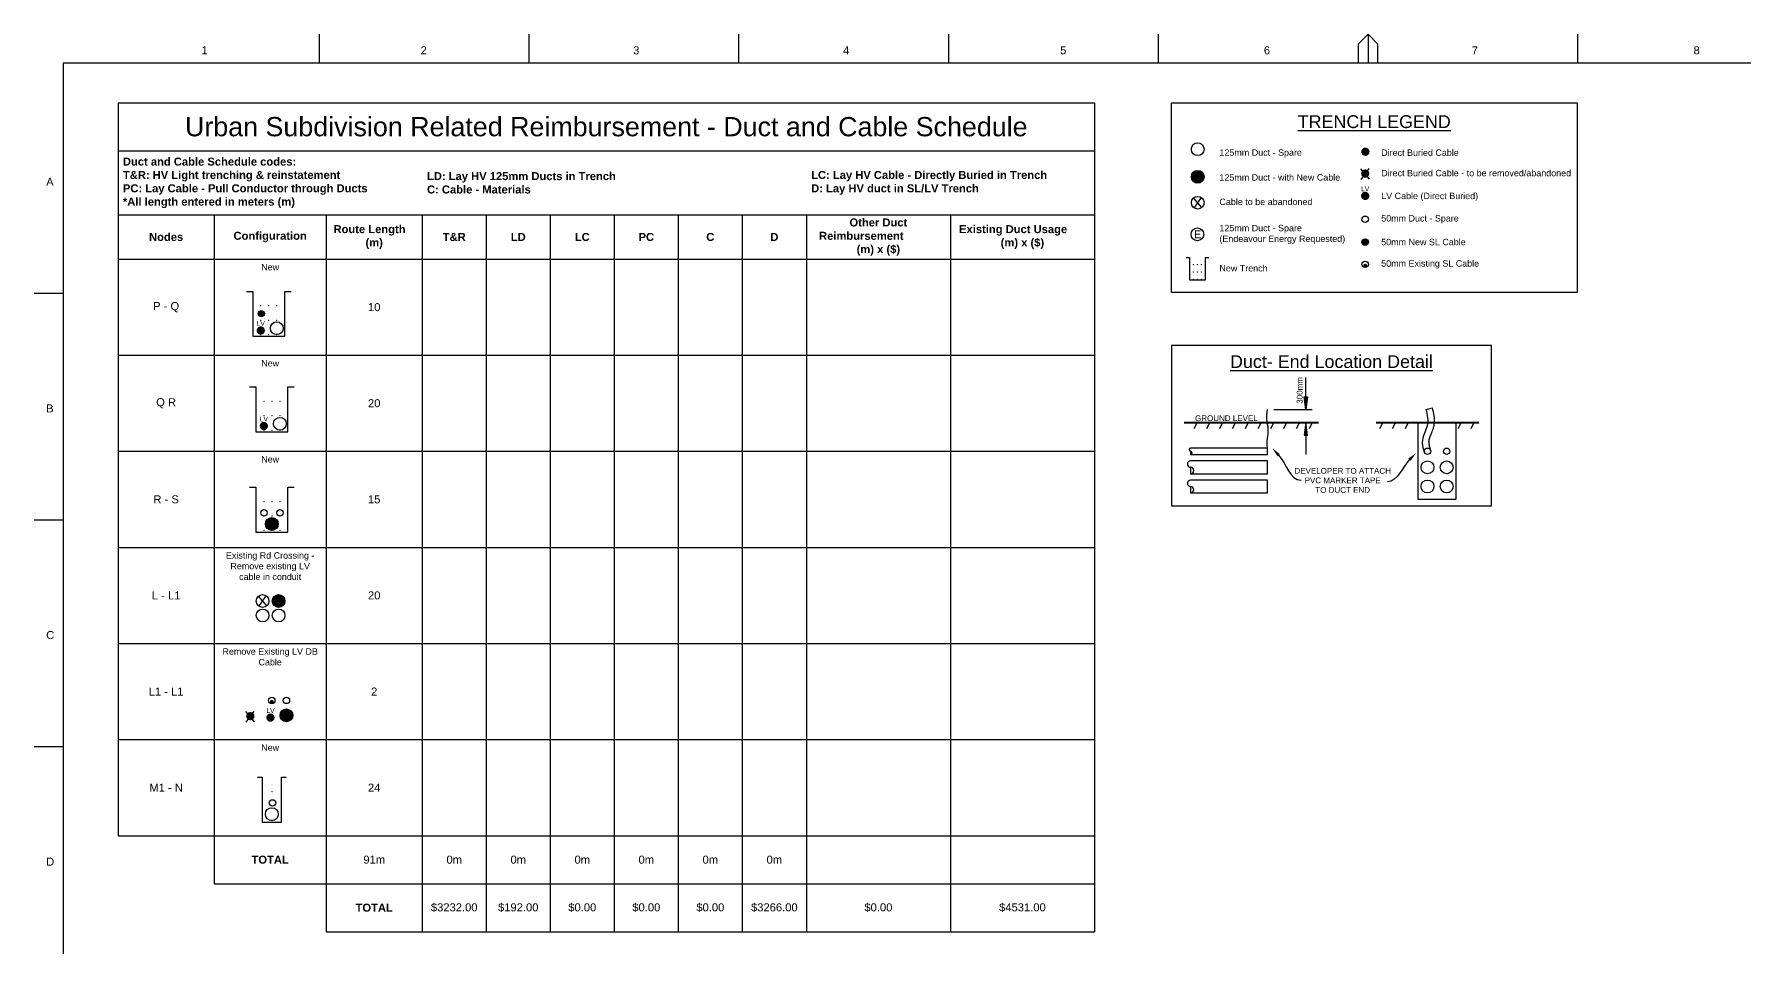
# Paper-space layout '3' of a CAD drawing. Header units: metres, sheet in millimetres. Extents: x -9 to 824, y -9 to 577.
# Drawn here: x -9 to 525, y 292 to 577 of the extents above; entities that cross this region are included whole.
import ezdxf
from ezdxf import colors
from ezdxf.entities.mleader import LeaderData, LeaderLine
from ezdxf.enums import TextEntityAlignment as Align
from ezdxf.math import Vec2, Vec3

# ---------------------------------------------------------------- set-up
doc = ezdxf.new("R2010")
doc.units = ezdxf.units.M
doc.layers.get('0').update_dxf_attribs({"color": 6})
doc.layers.add('_User Miscellaneous10', color=252, linetype='Continuous', lineweight=13, transparency=0.5)
doc.layers.add('Equip_SP_SL_EXT', color=7, linetype='Continuous')
doc.layers.add('Notes', color=7, linetype='Continuous')
doc.styles.add('ARIAL', font='arial.ttf', dxfattribs={"height": 2})
doc.styles.get("Standard").update_dxf_attribs({"font": 'arial.ttf'})

# ---------------------------------------------------------------- blocks, each defined once
blk = doc.blocks.new('A1_FRAME_TITLE')
at = {"layer": 'Notes'}
for p, q in [((89.14, 574.39), (89.14, 583.39)), ((154.65, 574.39), (154.65, 583.39)), ((220.16, 574.39), (220.16, 583.39)), ((285.67, 574.39), (285.67, 583.39)), ((351.17, 574.39), (351.17, 583.39)), ((413.68, 580.39), (416.68, 583.39)), ((416.68, 583.39), (416.68, 574.39)), ((416.68, 583.39), (419.68, 580.39)), ((482.19, 574.39), (482.19, 583.39)), ((413.68, 574.39), (413.68, 580.39)), ((419.68, 580.39), (419.68, 574.39)), ((9, 574.39), (9, 5.97)), ((9, 502.43), (0, 502.43)), ((8.99, 431.68), (0, 431.68)), ((8.99, 360.93), (0, 360.93))]:
    blk.add_line(p, q, dxfattribs=at)
at = {"layer": 'Notes', "flags": 128}
for points in [[(149.5, 574.39), (9, 574.39)], [(824.37, 574.39), (149.5, 574.39)]]:
    blk.add_lwpolyline(points, dxfattribs=at)
at = {"layer": 'Notes', "style": 'ARIAL'}
for s, p in [('1', (52.24, 577.12)), ('2', (120.7, 577.12)), ('3', (187.09, 577.12)), ('4', (252.67, 577.12)), ('5', (320.5, 577.12)), ('6', (384.13, 577.12)), ('7', (449.08, 577.12)), ('8', (518.36, 577.12)), ('A', (3.74, 536.06)), ('B', (3.74, 465.31)), ('C', (3.74, 394.56)), ('D', (3.74, 323.81))]:
    blk.add_text(s, height=2.5, dxfattribs=at).set_placement(p)
at = {"layer": 'Notes', "style": 'ARIAL', "flags": 8}
blk.add_attdef('VERSION_NO', text='', height=1.5, rotation=90, dxfattribs=at).set_placement((281.75, 40.04), align=Align.MIDDLE_CENTER)
at = {"layer": 'Notes', "style": 'ARIAL'}
for tag, p in [('CAP_NO', (496.37, 44.97)), ('IE_NUM', (496.37, 38.97)), ('REF_1', (341.87, 32.97)), ('GEN_WO', (427.37, 32.97)), ('HV_SWITCH', (496.37, 32.97)), ('REF_2', (341.87, 26.97)), ('OH_WO', (427.37, 26.97)), ('UBD_REF', (496.37, 26.97)), ('REF_3', (341.87, 20.97)), ('UG_WO', (427.37, 20.97)), ('GIS_MAP_No', (496.37, 20.97)), ('REF_4', (341.87, 14.97)), ('SUB_WO', (427.37, 14.97)), ('HV_OP_DIAG', (496.37, 14.97)), ('LGA', (496.37, 8.97))]:
    blk.add_attdef(tag, text='', height=2.5, dxfattribs=at).set_placement(p, align=Align.MIDDLE_LEFT)
for tag, height, p in [('T1', 4, (679.37, 41.13)), ('REF_No_1', 2.5, (326.87, 32.97)), ('T2', 4, (679.37, 35.13)), ('REF_No_2', 2.5, (326.87, 26.97)), ('DRAWN', 2.5, (561.87, 25.97)), ('T3', 4, (679.37, 29.13)), ('REF_No_3', 2.5, (326.87, 20.97)), ('T4', 4, (679.37, 23.13)), ('NUM', 8, (791.37, 20.97)), ('REV', 8, (819.37, 20.97)), ('REF_No_4', 2.5, (326.87, 14.97)), ('DATE', 2.5, (561.87, 17.97)), ('T5', 4, (679.37, 17.13)), ('CHD', 2.5, (561.87, 9.97)), ('DESIGN', 2.5, (601.87, 9.97)), ('T6', 4, (679.37, 11.13)), ('NS', 2.5, (789.8, 8.94)), ('SHTS', 2.5, (804.81, 8.95))]:
    blk.add_attdef(tag, text='', height=height, dxfattribs=at).set_placement(p, align=Align.MIDDLE_CENTER)
blk.add_attdef('scale', text='', height=2.5, dxfattribs=at).set_placement((560.29, 33.27), align=Align.CENTER)
blk.add_attdef('ExportID', (9.08, 2.39), '', height=2.5, dxfattribs=at)
at = {"layer": 'Notes', "style": 'ARIAL', "flags": 1}
for tag, p, height in [('ProjectType', (14.17, -26.8), 2.5), ('ProjectNumber', (23.56, -26.82), 0.1), ('DrawingNumber', (35.51, -26.8), 0.1), ('ExportDate', (60.28, -26.79), 2.5), ('ExportUserName', (69.15, -26.8), 2.5), ('DesignerCompanyName', (81.48, -26.79), 2.5), ('ExportAreaOfInterest', (97.1, -26.81), 2.5), ('GIS_SUCCESS', (112, -26.78), 2.5), ('CAD_SUCCESS', (121.79, -26.78), 2.5), ('DEPOTCODE', (132.11, -26.88), 2.5), ('ExportCategories', (140.08, -26.8), 2.5), ('Comments', (154.38, -26.88), 2.5), ('ProjectDescription', (47.56, -26.83), 0.1)]:
    blk.add_attdef(tag, p, '', height=height, dxfattribs=at)
blk = doc.blocks.new('*U219')
h = blk.add_hatch(color=5)
h.dxf.hatch_style = 1
h.paths.add_polyline_path([(1.3, 1.3, 1), (-1.3, 1.3, 1)])
at = {"color": 1, "insert": (0, 3.5), "char_height": 1.5, "width": 1.4, "attachment_point": 5}
blk.add_mtext('{\\C5;LV}', dxfattribs=at)
blk = doc.blocks.new('*U220')
blk.add_circle((0, 1), 1)
blk = doc.blocks.new('*U221')
h = blk.add_hatch(color=4)
h.dxf.hatch_style = 1
h.paths.add_polyline_path([(1, 1, 1), (-1, 1, 1)])
blk.add_circle((0, 1), 1)
blk = doc.blocks.new('*U222')
blk.add_circle((0, 2), 2)
blk = doc.blocks.new('*U262')
at = {"flags": 128}
blk.add_lwpolyline([(-7, 14), (-5, 14), (-5, 0), (5, 0), (5, 14), (7, 14)], dxfattribs=at)
at = {"layer": '_User Miscellaneous10'}
for p in [(-2.5, 9.5), (0, 9.5), (2.5, 9.5), (-2.5, 5), (-2.5, 0.5), (0, 5), (0, 0.5), (2.5, 5), (2.5, 0.5)]:
    blk.add_point(p, dxfattribs=at)
blk = doc.blocks.new('*U223')
h = blk.add_hatch(color=5)
h.dxf.hatch_style = 1
h.paths.add_polyline_path([(2, 2, 1), (-2, 2, 1)])
blk.add_circle((0, 2), 2)
blk = doc.blocks.new('*U303')
h = blk.add_hatch(color=256)
h.dxf.hatch_style = 1
h.paths.add_polyline_path([(1.3, 1.3, 1), (-1.3, 1.3, 1)])
blk = doc.blocks.new('*U224')
h = blk.add_hatch(color=4)
h.dxf.hatch_style = 1
h.paths.add_polyline_path([(0.6, 0.6, 1), (-0.6, 0.6, 1)])
blk.add_circle((0, 1), 1)
blk = doc.blocks.new('*U363')
at = {"flags": 128}
blk.add_lwpolyline([(-4.5, 14), (-3, 14), (-3, 0), (3, 0), (3, 14), (4.5, 14)], dxfattribs=at)
at = {"layer": '_User Miscellaneous10'}
for p in [(0, 9.5), (0, 5), (0, 0.5)]:
    blk.add_point(p, dxfattribs=at)
blk = doc.blocks.new('*U361')
blk.add_circle((0, 2), 2)
at = {"insert": (0, 2), "char_height": 2.5, "attachment_point": 5, "line_spacing_factor": 0.8}
blk.add_mtext('{\\T0.9;E}', dxfattribs=at)
blk = doc.blocks.new('*T369')
at = {"layer": 'Notes', "color": 0, "linetype": 'ByBlock', "lineweight": -2, "transparency": 16777216}
for p, q in [((0, 0), (305, 0)), ((0, 0), (0, -228.82)), ((305, 0), (305, -258.82)), ((0, -15), (305, -15)), ((0, -35), (305, -35)), ((30, -35), (30, -243.82)), ((65, -35), (65, -258.82)), ((95, -35), (95, -258.82)), ((115, -35), (115, -258.82)), ((135, -35), (135, -258.82)), ((155, -35), (155, -258.82)), ((175, -35), (175, -258.82)), ((195, -35), (195, -258.82)), ((215, -35), (215, -258.82)), ((260, -35), (260, -258.82)), ((0, -48.82), (305, -48.82)), ((0, -78.82), (305, -78.82)), ((0, -108.82), (305, -108.82)), ((0, -138.82), (305, -138.82)), ((0, -168.82), (305, -168.82)), ((0, -198.82), (305, -198.82)), ((0, -228.82), (305, -228.82)), ((30, -243.82), (305, -243.82)), ((65, -258.82), (305, -258.82))]:
    blk.add_line(p, q, dxfattribs=at)
at = {"layer": 'Notes', "color": 0, "lineweight": 35, "transparency": 16777216}
for s, insert, char_height, width, attachment_point in [('Urban Subdivision Related Reimbursement - Duct and Cable Schedule', (152.5, -7.5), 6, 302, 5), ('{\\fArial|b1|i0|c0|p34;Duct and Cable Schedule codes:\\PT&R: HV Light trenching & reinstatement\\PPC: Lay Cable - Pull Conductor through Ducts\\P*All length entered in meters (m)}', (1.5, -25), 2.5, 92, 4), ('{\\fArial|b1|i0|c0|p34;LC: Lay HV Cable - Directly Buried in Trench\\PD: Lay HV duct in SL/LV Trench}', (216.5, -25), 2.5, 87, 4), ('{\\fArial|b1|i0|c0|p34;LD: Lay HV 125mm Ducts in Trench\\PC: Cable - Materials}', (96.5, -25), 2.5, 117, 4), ('{\\fArial|b1|i0|c0|p34;Other Duct Reimbursement            (m) x ($) }', (237.5, -41.91), 2.5, 42, 5), ('{\\fArial|b1|i0|c0|p34;Nodes}', (15, -41.91), 2.5, 27, 5), ('{\\fArial|b1|i0|c0|p34;Configuration}', (47.5, -41.91), 2.5, 32, 5), ('{\\fArial|b1|i0|c0|p34;Route Length     (m)}', (80, -41.91), 2.5, 27, 5), ('{\\fArial|b1|i0|c0|p34;T&R}', (105, -41.91), 2.5, 17, 5), ('{\\fArial|b1|i0|c0|p34;LD}', (125, -41.91), 2.5, 17, 5), ('{\\fArial|b1|i0|c0|p34;LC}', (145, -41.91), 2.5, 17, 5), ('{\\fArial|b1|i0|c0|p34;PC}', (165, -41.91), 2.5, 17, 5), ('{\\fArial|b1|i0|c0|p34;C}', (185, -41.91), 2.5, 17, 5), ('{\\fArial|b1|i0|c0|p34;D}', (205, -41.91), 2.5, 17, 5), ('{\\fArial|b1|i0|c0|p34;Existing Duct Usage       (m) x ($)}', (282.5, -41.91), 2.5, 42, 5), ('New', (47.5, -50.32), 2, 32, 2), ('P - Q', (15, -63.82), 2.5, 27, 5), ('10', (80, -63.82), 2.5, 27, 5), ('New', (47.5, -80.32), 2, 32, 2), ('Q R', (15, -93.82), 2.5, 27, 5), ('20', (80, -93.82), 2.5, 27, 5), ('New', (47.5, -110.32), 2, 32, 2), ('R - S', (15, -123.82), 2.5, 27, 5), ('15', (80, -123.82), 2.5, 27, 5), ('Existing Rd Crossing - Remove existing LV cable in conduit', (47.5, -140.32), 2, 32, 2), ('L - L1', (15, -153.82), 2.5, 27, 5), ('20', (80, -153.82), 2.5, 27, 5), ('Remove Existing LV DB Cable', (47.5, -170.32), 2, 32, 2), ('L1 - L1', (15, -183.82), 2.5, 27, 5), ('2', (80, -183.82), 2.5, 27, 5), ('New', (47.5, -200.32), 2, 32, 2), ('M1 - N', (15, -213.82), 2.5, 27, 5), ('24', (80, -213.82), 2.5, 27, 5), ('{\\fArial|b1|i0|c0|p34;TOTAL}', (47.5, -236.32), 2.5, 32, 5), ('91m', (80, -236.32), 2.5, 27, 5), ('0m', (105, -236.32), 2.5, 17, 5), ('0m', (125, -236.32), 2.5, 17, 5), ('0m', (145, -236.32), 2.5, 17, 5), ('0m', (165, -236.32), 2.5, 17, 5), ('0m', (185, -236.32), 2.5, 17, 5), ('0m', (205, -236.32), 2.5, 17, 5), ('{\\fArial|b1|i0|c0|p34;TOTAL}', (80, -251.32), 2.5, 27, 5), ('$3232.00', (105, -251.32), 2.5, 17, 5), ('$192.00', (125, -251.32), 2.5, 17, 5), ('$0.00', (145, -251.32), 2.5, 17, 5), ('$0.00', (165, -251.32), 2.5, 17, 5), ('$0.00', (185, -251.32), 2.5, 17, 5), ('$3266.00', (205, -251.32), 2.5, 17, 5), ('$0.00', (237.5, -251.32), 2.5, 42, 5), ('$4531.00', (282.5, -251.32), 2.5, 42, 5)]:
    blk.add_mtext(s, dxfattribs=dict(at, insert=insert, char_height=char_height, width=width, attachment_point=attachment_point))
blk = doc.blocks.new('NOTE_DUCT-END-DETAIL')
h = blk.add_hatch(color=256)
h.dxf.hatch_style = 1
h.paths.add_polyline_path([(42.5, 34), (41.5, 34), (42, 30)])
h = blk.add_hatch(color=256)
h.dxf.hatch_style = 1
h.paths.add_polyline_path([(42, 26), (41.5, 22), (42.5, 22)])
for p, q in [((42, 34), (42, 40)), ((41.5, 34), (42.5, 34)), ((42, 30), (41.5, 34)), ((42.5, 34), (42, 30)), ((32, 30), (44, 30)), ((79.61, 30.03), (81.54, 30.58)), ((8, 26), (7, 24)), ((12, 26), (11, 24)), ((16, 26), (15, 24)), ((20, 26), (19, 24)), ((24, 26), (23, 24)), ((28, 26), (27, 24)), ((32, 26), (31, 24)), ((36, 26), (35, 24)), ((40, 26), (39, 24)), ((42, 26), (41.5, 22)), ((41.5, 22), (42.5, 22)), ((42.5, 22), (42, 26)), ((42, 22), (42, 16)), ((44, 26), (43, 24)), ((66, 26), (65, 24)), ((70, 26), (69, 24)), ((74, 26), (73, 24)), ((90.5, 26), (89.5, 24)), ((94.5, 26), (93.5, 24)), ((6, 17), (6, 16)), ((6, 12), (6, 10)), ((6, 6), (6, 4))]:
    blk.add_line(p, q)
at = {"lineweight": 40}
for p, q in [((4, 26), (46, 26)), ((64, 26), (96, 26))]:
    blk.add_line(p, q, dxfattribs=at)
blk.add_lwpolyline([(0, 0), (100, 0), (100, 50), (0, 50)], close=True)
at = {"flags": 128}
blk.add_lwpolyline([(77, 26), (77, 2), (89, 2), (89, 26)], dxfattribs=at)
for points in [[(6, 16), (30, 16), (29.99, 18), (6, 18)], [(6, 10), (30, 10), (30, 14), (6, 14)], [(6, 4), (30, 4), (30, 8), (6, 8)]]:
    blk.add_lwpolyline(points)
for centre, radius in [((80, 17), 1), ((86, 17), 1), ((80, 12), 2), ((86, 12), 2), ((80, 6), 2), ((86, 6), 2)]:
    blk.add_circle(centre, radius)
for centre, radius, start, end in [((6, 17.5), 0.5, 90, 270), ((6, 16.5), 0.5, 270, 90), ((6, 13), 1, 90, 270), ((6, 11), 1, 270, 90), ((6, 7), 1, 90, 270), ((6, 5), 1, 270, 90)]:
    blk.add_arc(centre, radius, start, end)
blk.add_spline([(30, 18), (30, 21), (30.27, 23.77), (29.8, 27), (30, 30)], degree=3)
for points, knots in [([(79.02, 16.78), (78.69, 18.04), (77.93, 20.87), (80.66, 25.06), (80.1, 28.32), (79.61, 30.03)], [0, 0, 0, 0, 3.753389, 8.496806, 13.604961, 13.604961, 13.604961, 13.604961]), ([(80.98, 17.22), (80.86, 17.77), (80.8, 18.02), (80.62, 18.73), (80.54, 19.16), (80.48, 19.7), (80.47, 19.86), (80.47, 20.17), (80.49, 20.3), (80.54, 20.6), (80.58, 20.77), (80.75, 21.33), (80.93, 21.77), (81.34, 22.74), (81.57, 23.29), (81.87, 24.23), (81.97, 24.6), (82.1, 25.33), (82.15, 25.69), (82.21, 26.73), (82.17, 27.4), (81.97, 28.92), (81.77, 29.77), (81.54, 30.58)], [0, 0, 0, 0, 0.775638, 0.775638, 2.326913, 2.326913, 3.062631, 3.062631, 3.843652, 3.843652, 4.624672, 4.624672, 6.1926, 6.1926, 7.760529, 7.760529, 8.622893, 8.622893, 9.485257, 9.485257, 11.135927, 11.135927, 13.388184, 13.388184, 13.388184, 13.388184])]:
    blk.add_open_spline(points, degree=3, knots=knots)
blk.add_text('%%UDuct- End Location Detail', height=4).set_placement((50, 45), align=Align.MIDDLE_CENTER)
blk.add_text('300mm', height=1.79, rotation=90.0136).set_placement((41.5, 36), align=Align.BOTTOM_CENTER)
blk.add_text('GROUND LEVEL', height=1.79).set_placement((17.18, 25.88), align=Align.BOTTOM_CENTER)
at = {"insert": (53.5, 4), "char_height": 1.79, "attachment_point": 8}
blk.add_mtext('DEVELOPER TO ATTACH\\PPVC MARKER TAPE \\PTO DUCT END', dxfattribs=at)
ml = blk.add_multileader_mtext('Standard')
ml.set_content('', color=256)
ml.set_leader_properties()
ml.build(insert=Vec2(0, 0))
ml.multileader.update_dxf_attribs({"leader_type": 2, "text_left_attachment_type": 2, "text_right_attachment_type": 2, "dogleg_length": 0.01, "arrow_head_size": 3})
ctx = ml.context
ctx.base_point, ctx.char_height, ctx.arrow_head_size, ctx.landing_gap_size, ctx.plane_origin = Vec3(40.5, 8), 2, 3, 1, Vec3(31.5, 18)
ctx.left_attachment, ctx.right_attachment = 2, 2
notes = []
notes.append((ctx, [(0, (1, 1, 0), (40.49, 8), (1, 0), 0.01, [(0, [(31.5, 18)], 0, [])])]))
ctx.mtext.insert, ctx.mtext.flow_direction = Vec3(41.5, 9), 5
ml = blk.add_multileader_mtext('Standard')
ml.set_content('', color=256)
ml.set_leader_properties()
ml.build(insert=Vec2(0, 0))
ml.multileader.update_dxf_attribs({"leader_type": 2, "text_left_attachment_type": 2, "text_right_attachment_type": 2, "dogleg_length": 0.01, "arrow_head_size": 3})
ctx = ml.context
ctx.base_point, ctx.char_height, ctx.arrow_head_size, ctx.landing_gap_size, ctx.plane_origin = Vec3(65.5, 7.5), 2, 3, 1, Vec3(56.5, 20.5)
ctx.left_attachment, ctx.right_attachment = 2, 2
notes.append((ctx, [(1, (1, 1, 0), (67.51, 7.5), (-1, 0), 0.01, [(0, [(76.5, 16.5)], 0, [])])]))
ctx.mtext.insert, ctx.mtext.flow_direction = Vec3(66.5, 8.5), 5
for ctx, leaders in notes:
    for number, flags, end, landing, length, lines in leaders:
        leader = LeaderData()
        leader.index, (leader.has_last_leader_line, leader.has_dogleg_vector, leader.attachment_direction) = number, flags
        leader.last_leader_point, leader.dogleg_vector, leader.dogleg_length = Vec3(end), Vec3(landing), length
        for number, points, colour, breaks in lines:
            line = LeaderLine()
            line.index, line.vertices, line.color, line.breaks = number, Vec3.list(points), colors.encode_raw_color(colour), breaks
            leader.lines.append(line)
        ctx.leaders.append(leader)

psp = doc.layouts.new('3')

# ---------------------------------------------------------------- linework, layer by layer
at = {"layer": 'Equip_SP_SL_EXT'}
for p, q in [((408.24, 532.17), (405.5, 535.42)), ((405.62, 532.06), (408.12, 535.53)), ((355.85, 523.28), (353.27, 526.34)), ((353.44, 523.15), (355.68, 526.47)), ((353.44, 523.15), (355.68, 526.47)), ((63.71, 398.92), (61.13, 401.98)), ((61.3, 398.79), (63.54, 402.11)), ((61.3, 398.79), (63.54, 402.11)), ((59.88, 362.76), (57.14, 366.01)), ((57.26, 362.65), (59.75, 366.12))]:
    psp.add_line(p, q, dxfattribs=at)
at = {"layer": 'Notes'}
psp.add_lwpolyline([(346.33, 556.02), (473.04, 556.02), (473.04, 496.78), (346.33, 496.78)], close=True, dxfattribs=at)

# ---------------------------------------------------------------- block references
psp.add_blockref('*T369', (17.29, 556.02))
for name, p in [('A1_FRAME_TITLE', (-8.92, -5.97)), ('*U222', (354.56, 539.53)), ('*U303', (406.93, 539.44)), ('*U223', (354.56, 530.92)), ('*U303', (406.87, 532.62)), ('*U219', (406.87, 525.64)), ('*U222', (354.56, 522.81)), ('*U220', (406.87, 518.65)), ('*U361', (354.46, 512.94)), ('*U221', (406.87, 511.53)), ('*U224', (406.87, 504.57)), ('*U262', (64.36, 483.13)), ('*U219', (61.86, 483.63)), ('*U221', (62.03, 489.19)), ('*U222', (66.86, 483.63)), ('NOTE_DUCT-END-DETAIL', (346.33, 430.22)), ('*U262', (65.32, 453.3)), ('*U219', (62.82, 453.8)), ('*U222', (67.82, 453.8)), ('*U262', (65.32, 421.99)), ('*U220', (62.85, 426.99)), ('*U220', (67.85, 426.99)), ('*U223', (65.32, 422.49)), ('*U222', (62.42, 398.45)), ('*U223', (67.42, 398.45)), ('*U222', (62.42, 393.95)), ('*U222', (67.42, 393.95)), ('*U224', (65.29, 368.42)), ('*U220', (69.88, 368.42)), ('*U303', (58.61, 363.22)), ('*U219', (64.88, 362.76)), ('*U223', (69.88, 362.76)), ('*U363', (65.32, 331.42)), ('*U220', (65.51, 336.42)), ('*U222', (65.32, 331.92))]:
    psp.add_blockref(name, p, dxfattribs=at)
at = {"layer": 'Notes', "xscale": 0.5, "yscale": 0.5, "zscale": 0.5}
psp.add_blockref('*U262', (354.48, 500.69), dxfattribs=at)

# ---------------------------------------------------------------- texts
at = {"layer": 'Notes'}
for s, insert, char_height, attachment_point in [('{\\LTRENCH LEGEND}', (409.69, 552.13), 4, 2), ('125mm Duct - Spare', (361.33, 540.18), 2, 4), ('Direct Buried Cable', (411.87, 540.44), 2, 4), ('Direct Buried Cable - to be removed/abandoned', (411.87, 534.06), 2, 4), ('125mm Duct - with New Cable', (361.33, 532.71), 2, 4), ('Cable to be abandoned', (361.33, 525.08), 2, 4), ('LV Cable (Direct Buried)', (411.87, 526.64), 2, 4), ('50mm Duct - Spare', (411.87, 519.65), 2, 4), ('125mm Duct - Spare\\P(Endeavour Energy Requested)', (361.33, 514.94), 2, 4), ('50mm New SL Cable', (411.87, 512.53), 2, 4), ('New Trench', (361.33, 504.35), 2, 4), ('50mm Existing SL Cable', (411.87, 505.57), 2, 4)]:
    psp.add_mtext(s, dxfattribs=dict(at, insert=insert, char_height=char_height, attachment_point=attachment_point))

doc.saveas('drawing.dxf')
